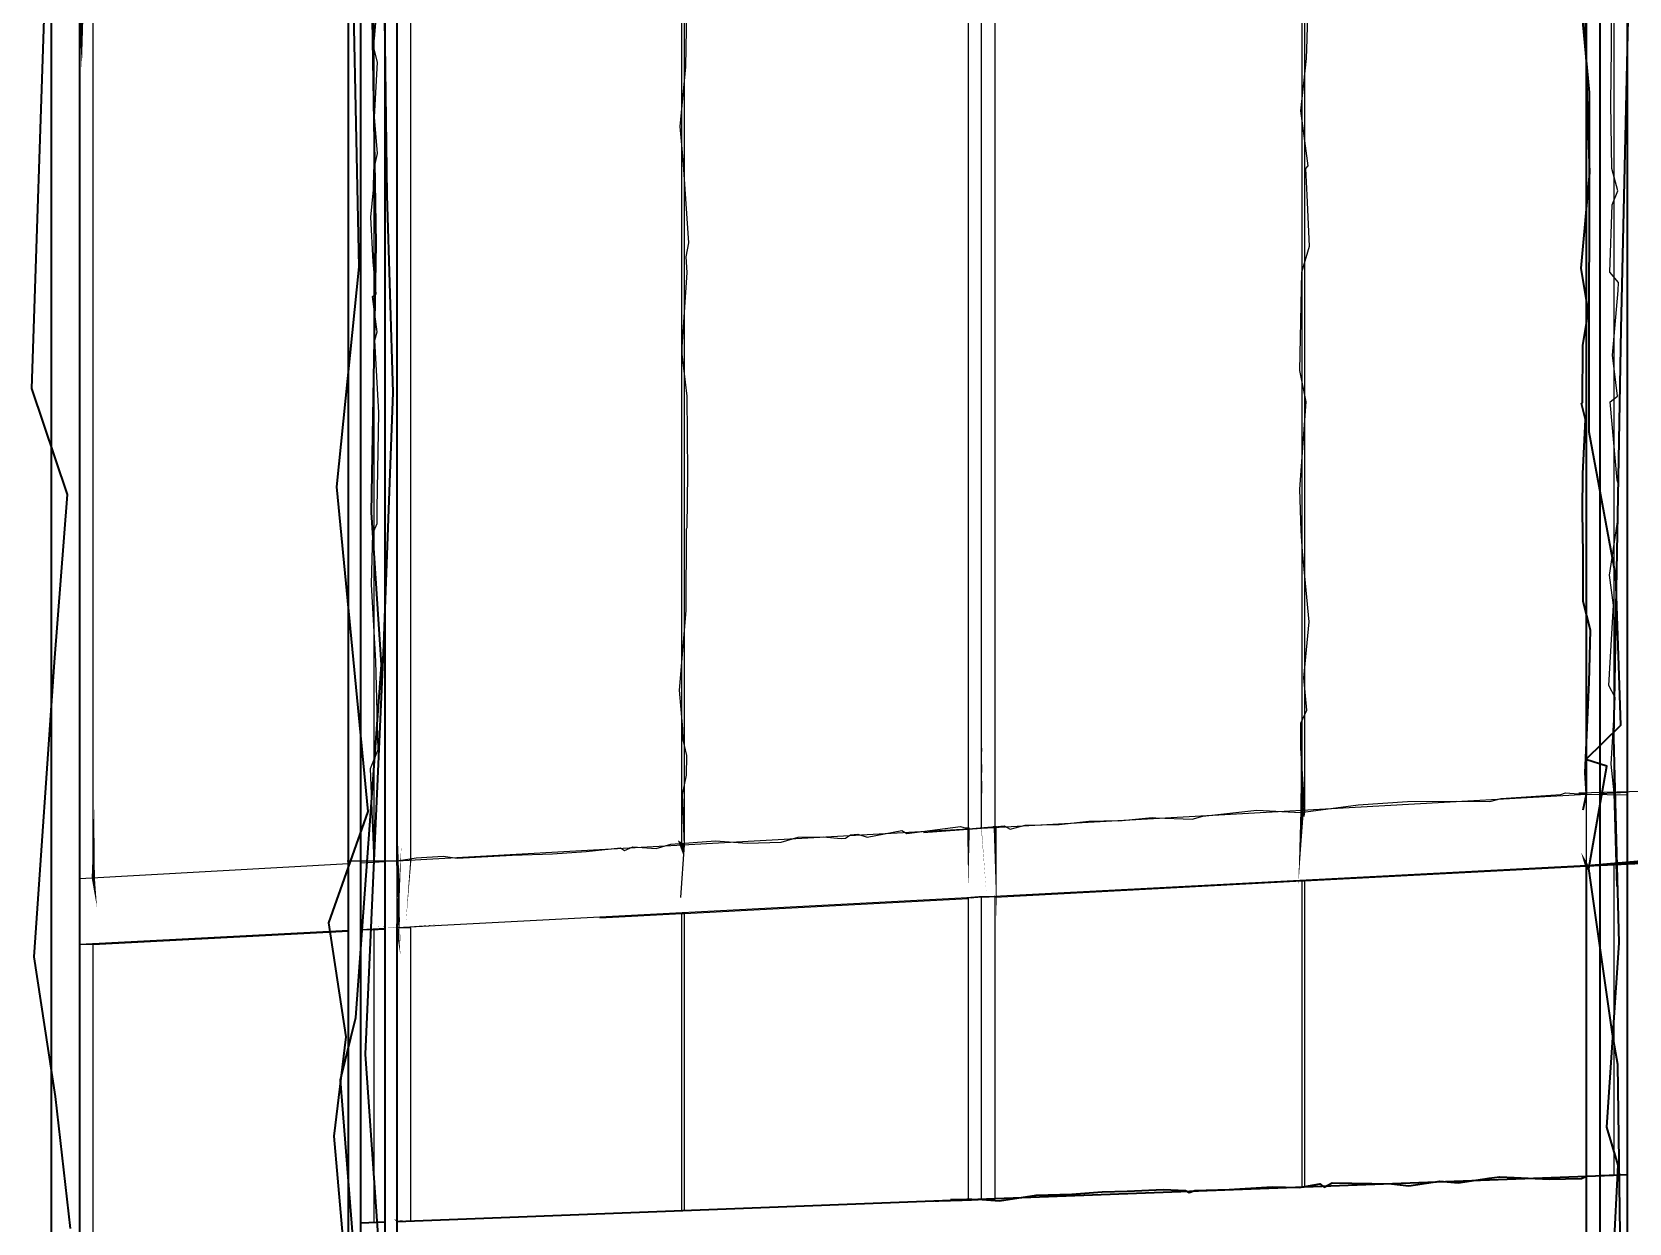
# Model space of a CAD drawing. Header units: inches. Extents: x -877 to 882, y -418 to 410.
# Drawn here: x -742.9 to -670.1, y -60.2 to -5.9 of the extents above; entities that cross this region are included whole.
import ezdxf

# ---------------------------------------------------------------- set-up
doc = ezdxf.new("R2010")
doc.units = ezdxf.units.IN
doc.header["$LTSCALE"] = 0.5
doc.header["$MEASUREMENT"] = 0
doc.layers.get('0').update_dxf_attribs({"lineweight": 18})
for name, color, linetype, lineweight in [('A-Glaz-Curt', 52, 'Continuous', 35), ('A-Glaz-Curt-Unit', 51, 'Continuous', 25), ('A-Wall', 113, 'Continuous', 35)]:
    doc.layers.add(name, color=color, linetype=linetype, lineweight=lineweight)

# ---------------------------------------------------------------- blocks, each defined once
blk = doc.blocks.new('*U12')
at = {"color": 7, "linetype": 'Continuous', "lineweight": -3}
for p, q in [((-725.666, -43.69), (-725.666, 1.303)), ((-740.141, -44.499), (-740.141, -0.209)), ((-672.068, -43.917), (-672.068, -40.693)), ((-672.068, -40.693), (-672.068, -40.693)), ((-700.24, -42.268), (-700.239, -42.268)), ((-684.908, -44.638), (-672.069, -43.963)), ((-672.069, -43.918), (-672.068, -43.918)), ((-672.068, -43.918), (-672.068, -43.917)), ((-685.029, -44.644), (-684.908, -44.638)), ((-684.908, -44.638), (-684.908, -44.638)), ((-700.24, -45.4), (-699.706, -45.372)), ((-700.24, -45.4), (-700.24, -45.4)), ((-717.047, -46.328), (-713.306, -46.131)), ((-713.306, -46.131), (-713.192, -46.125)), ((-727.334, -46.869), (-727.149, -46.859)), ((-727.149, -46.859), (-726.837, -46.843)), ((-726.28, -46.771), (-725.666, -46.781)), ((-726.28, -46.771), (-726.28, -46.771)), ((-725.666, -60.151), (-725.666, -46.781)), ((-740.141, -60.703), (-740.141, -47.542)), ((-700.239, -59.181), (-699.81, -59.165)), ((-700.239, -59.181), (-700.239, -59.181))]:
    blk.add_line(p, q, dxfattribs=at)
at = {"layer": 'A-Glaz-Curt', "color": 143, "linetype": 'Continuous', "lineweight": 35}
for p, q in [((-670.194, -195.183), (-670.194, 189.608)), ((-671.446, -195.056), (-671.446, 189.244)), ((-742.043, -189.39), (-742.043, 175.94)), ((-728.502, -189.266), (-728.502, 172.683)), ((-727.948, -189.323), (-727.948, 172.843)), ((-726.837, -189.435), (-726.837, 173.166)), ((-672.069, -40.693), (-672.069, 6.991)), ((-726.28, -43.724), (-726.28, 1.323)), ((-740.75, -188.024), (-740.75, -0.189)), ((-672.069, -94.585), (-672.069, -43.918)), ((-726.28, -94.636), (-726.28, -46.771)), ((-699.81, -59.165), (-672.069, -58.106)), ((-672.069, -65.845), (-672.069, -58.106)), ((-672.069, -58.106), (-672.069, -58.106)), ((-671.445, -58.082), (-671.029, -58.067)), ((-671.445, -65.827), (-671.445, -58.082)), ((-671.029, -58.067), (-670.612, -58.051)), ((-670.612, -58.051), (-670.194, -58.035)), ((-670.194, -65.789), (-670.194, -58.035)), ((-670.194, -58.035), (-670.194, -58.035)), ((-726.28, -60.175), (-700.24, -59.181)), ((-727.948, -60.238), (-726.837, -60.196))]:
    blk.add_line(p, q, dxfattribs=at)
at = {"layer": 'A-Glaz-Curt-Unit', "color": 141, "linetype": 'Continuous', "lineweight": 25}
for p, q in [((-670.805, -40.623), (-670.805, 7.034)), ((-699.024, -42.2), (-699.024, 4.086)), ((-727.334, -43.783), (-727.334, 1.129)), ((-670.805, -43.896), (-670.194, -43.864)), ((-670.805, -58.058), (-670.805, -43.896)), ((-699.024, -45.38), (-685.029, -44.644)), ((-713.192, -46.125), (-700.24, -45.444)), ((-699.024, -59.135), (-699.024, -45.38)), ((-740.141, -47.542), (-728.502, -46.93)), ((-727.334, -60.215), (-727.334, -46.869)), ((-727.334, -46.869), (-727.334, -46.869))]:
    blk.add_line(p, q, dxfattribs=at)
at = {"layer": 'A-Glaz-Curt-Unit', "color": 143, "linetype": 'Continuous', "lineweight": 25}
for p, q in [((-685.029, -41.418), (-685.029, 5.548)), ((-684.908, -41.411), (-684.908, 5.561)), ((-700.24, -42.268), (-700.24, 4.046)), ((-699.651, -42.235), (-699.651, 4.108)), ((-713.306, -42.999), (-713.306, 2.594)), ((-713.192, -42.993), (-713.192, 2.606)), ((-699.65, -42.235), (-672.069, -40.693)), ((-672.069, -43.918), (-672.069, -40.693)), ((-672.069, -40.693), (-672.068, -40.693)), ((-671.444, -40.658), (-670.194, -40.588)), ((-671.444, -43.885), (-671.444, -40.658)), ((-726.281, -43.724), (-700.239, -42.268)), ((-700.24, -42.268), (-699.651, -42.235)), ((-699.651, -42.235), (-699.65, -42.235)), ((-740.75, -44.533), (-728.502, -43.849)), ((-727.948, -43.818), (-726.837, -43.756)), ((-726.281, -46.771), (-726.281, -43.724)), ((-699.65, -45.369), (-672.069, -43.918)), ((-672.069, -43.918), (-672.068, -43.918)), ((-671.444, -43.885), (-670.194, -43.819)), ((-671.444, -43.885), (-670.805, -43.896)), ((-685.029, -58.601), (-685.029, -44.644)), ((-684.908, -58.596), (-684.908, -44.638)), ((-726.281, -46.771), (-699.706, -45.372)), ((-700.24, -45.4), (-699.651, -45.369)), ((-700.24, -59.181), (-700.24, -45.4)), ((-699.651, -59.159), (-699.651, -45.369)), ((-699.651, -45.369), (-699.65, -45.369)), ((-713.306, -59.68), (-713.306, -46.131)), ((-713.192, -59.675), (-713.192, -46.125)), ((-740.75, -47.532), (-728.502, -46.888)), ((-727.948, -46.859), (-726.837, -46.8)), ((-727.948, -46.859), (-727.334, -46.869)), ((-726.281, -46.771), (-726.28, -46.771)), ((-740.75, -47.532), (-740.141, -47.542)), ((-700.24, -59.181), (-699.651, -59.159)), ((-700.24, -59.181), (-700.239, -59.181)), ((-699.651, -59.159), (-699.65, -59.159))]:
    blk.add_line(p, q, dxfattribs=at)
blk = doc.blocks.new('New Napkin Sketch')
at = {"layer": 'A-Wall', "color": 143, "linetype": 'Continuous', "lineweight": 25}
for p, q in [((-672.069, -43.918), (-672.069, -40.693)), ((-672.069, -40.693), (-672.068, -40.693)), ((-671.444, -40.658), (-670.194, -40.588)), ((-671.444, -43.885), (-671.444, -40.658)), ((-700.24, -42.268), (-699.651, -42.235)), ((-699.651, -42.235), (-699.65, -42.235)), ((-740.75, -44.533), (-728.502, -43.849)), ((-727.948, -43.818), (-726.837, -43.756)), ((-726.281, -46.771), (-726.281, -43.724)), ((-672.069, -43.918), (-672.068, -43.918)), ((-671.444, -43.885), (-670.194, -43.819)), ((-671.444, -43.885), (-670.805, -43.896)), ((-685.029, -58.601), (-685.029, -44.644)), ((-684.908, -58.596), (-684.908, -44.638)), ((-700.24, -45.4), (-699.651, -45.369)), ((-700.24, -59.181), (-700.24, -45.4)), ((-699.651, -59.159), (-699.651, -45.369)), ((-699.651, -45.369), (-699.65, -45.369)), ((-713.306, -59.68), (-713.306, -46.131)), ((-713.192, -59.675), (-713.192, -46.125)), ((-740.75, -47.532), (-728.502, -46.888)), ((-727.948, -46.859), (-726.837, -46.8)), ((-727.948, -46.859), (-727.334, -46.869)), ((-726.281, -46.771), (-726.28, -46.771)), ((-740.75, -47.532), (-740.141, -47.542)), ((-700.24, -59.181), (-699.651, -59.159)), ((-700.24, -59.181), (-700.239, -59.181)), ((-699.651, -59.159), (-699.65, -59.159))]:
    blk.add_line(p, q, dxfattribs=at)
at = {"layer": 'A-Wall', "color": 7, "linetype": 'Continuous', "lineweight": -3}
for p, q in [((-672.068, -43.917), (-672.068, -40.693)), ((-672.068, -40.693), (-672.068, -40.693)), ((-700.24, -42.268), (-700.239, -42.268)), ((-684.908, -44.638), (-672.069, -43.963)), ((-672.069, -43.918), (-672.068, -43.918)), ((-672.068, -43.918), (-672.068, -43.917)), ((-685.029, -44.644), (-684.908, -44.638)), ((-684.908, -44.638), (-684.908, -44.638)), ((-700.24, -45.4), (-699.706, -45.372)), ((-700.24, -45.4), (-700.24, -45.4)), ((-717.047, -46.328), (-713.306, -46.131)), ((-713.306, -46.131), (-713.192, -46.125)), ((-727.334, -46.869), (-727.149, -46.859)), ((-727.149, -46.859), (-726.837, -46.843)), ((-726.28, -46.771), (-725.666, -46.781)), ((-726.28, -46.771), (-726.28, -46.771)), ((-725.666, -60.151), (-725.666, -46.781)), ((-740.141, -60.703), (-740.141, -47.542)), ((-700.239, -59.181), (-699.81, -59.165)), ((-700.239, -59.181), (-700.239, -59.181))]:
    blk.add_line(p, q, dxfattribs=at)
at = {"layer": 'A-Wall', "color": 141, "linetype": 'Continuous', "lineweight": 25}
for p, q in [((-670.805, -43.896), (-670.194, -43.864)), ((-670.805, -58.058), (-670.805, -43.896)), ((-699.024, -45.38), (-685.029, -44.644)), ((-713.192, -46.125), (-700.24, -45.444)), ((-699.024, -59.135), (-699.024, -45.38)), ((-740.141, -47.542), (-728.502, -46.93)), ((-727.334, -60.215), (-727.334, -46.869)), ((-727.334, -46.869), (-727.334, -46.869))]:
    blk.add_line(p, q, dxfattribs=at)
at = {"layer": 'A-Wall', "color": 143, "linetype": 'Continuous', "lineweight": 35}
for p, q in [((-672.069, -65.845), (-672.069, -58.106)), ((-672.069, -58.106), (-672.069, -58.106)), ((-671.445, -58.082), (-671.029, -58.067)), ((-671.445, -65.827), (-671.445, -58.082)), ((-671.029, -58.067), (-670.612, -58.051)), ((-670.612, -58.051), (-670.194, -58.035)), ((-670.194, -65.789), (-670.194, -58.035)), ((-670.194, -58.035), (-670.194, -58.035)), ((-727.948, -60.238), (-726.837, -60.196))]:
    blk.add_line(p, q, dxfattribs=at)
at = {"layer": 'A-Wall', "color": 143, "linetype": 'Continuous', "lineweight": 35, "extrusion": (0, 0, -1)}
for points in [[(670.814, -61.506), (670.622, -57.609), (671.134, -55.879), (670.568, -47.465), (670.817, -38.118), (670.487, -19.48), (670.066, -1.292), (670.762, 2.384), (670.764, 7.362), (670.471, 19.391), (670.88, 20.732), (669.395, 26.433), (669.599, 33.533), (670.454, 40.019), (670.491, 46.123), (670.383, 58.772)], [(670.535, -60.726), (670.636, -53.022), (670.88, -51.637), (671.953, -44.074), (671.144, -39.406), (672.095, -39.112), (670.505, -37.532), (670.728, -30.738), (671.947, -24.169), (671.932, -8.684), (672.278, -4.949), (671.621, 0.919), (672.216, 10.903), (672.017, 14.367), (670.854, 31.864), (670.693, 40.205), (671.192, 48.277), (670.559, 62.104)], [(726.748, -66.671), (727.737, -52.552), (726.895, -33.874), (726.477, -22.359), (726.743, -13.373), (726.916, -0.694), (726.971, 16.989), (726.453, 20.73), (727.449, 29.52), (726.029, 48.204), (726.833, 61.832)], [(741.179, -60.492), (741.86, -54.473), (742.832, -48.099), (741.915, -34.66), (741.319, -27.021), (742.938, -22.179), (742.317, -3.502), (742.555, 9.113), (742.313, 24.501), (741.371, 37.758), (741.141, 47.522), (741.115, 61.89)], [(727.407, -72.183), (728.864, -53.717), (728.179, -50.877), (727, -34.791), (727.461, -27.846), (727.252, -15.592), (727.46, -2.56), (727.76, 7.969), (728.908, 22.121), (727.077, 22.875), (727.136, 29.083), (727.744, 31.406), (727.493, 48.773), (727.68, 56.058)], [(728.328, -65.861), (729.153, -56.284), (728.611, -51.759), (729.397, -46.561), (727.609, -41.482), (729.036, -26.662), (728.022, -16.639), (728.394, 1.536), (727.96, 1.623), (728.85, 6.141), (728.726, 24.152), (728.499, 24.851), (728.86, 28.435), (728.586, 40.555), (728.756, 56.43)], [(672.216, -41.399), (672.069, -40.693), (672.126, -39.721), (671.94, -35.572), (671.876, -33.203), (672.22, -31.896), (672.212, -29.756), (672.239, -27.793), (672.224, -26.076), (672.111, -23.597), (672.293, -22.866), (672.241, -22.81), (672.238, -20.23), (672.055, -19.107), (671.988, -18.63), (672.306, -16.695), (671.913, -12.336), (672.018, -9.395), (672.129, -4.945)], [(701.065, -59.168), (699.81, -59.165), (698.828, -59.241), (697.147, -58.977), (695.533, -58.934), (694.141, -58.818), (693.002, -58.798), (691.355, -58.72), (690.346, -58.77), (690.184, -58.861), (689.928, -58.76), (688.358, -58.723), (686.392, -58.599), (685.166, -58.628), (684.218, -58.461), (684.031, -58.616), (683.659, -58.415), (680.957, -58.466), (680.167, -58.549), (678.75, -58.34), (677.912, -58.419), (676.497, -58.198), (676.023, -58.138), (673.747, -58.243), (672.297, -58.218), (672.069, -58.106), (670.834, -58.062)]]:
    blk.add_lwpolyline(points, dxfattribs=at)
for points in [[(741.102, -69.211, 0, 0, 0), (741.224, -56.136, 0, 0, 0), (740.121, -52.954, 0, 0, 0), (740.696, -35.651, 0, 0, 0), (741.124, -22.082, 0, 0, 0), (740.662, -7.558, 0, 0.614, 0), (740.75, -0.189, 0.614, 0, 0), (741.406, 9.65, 0, 0, 0)], [(726.142, -47.539, 0, 0.129, 0), (726.28, -43.724, 0.129, 0, 0), (726.306, -41.386, 0, 0, 0), (726.109, -38.806, 0, 0, 0), (726.215, -37.666, 0, 0, 0), (726.376, -35.072, 0, 0, 0), (726.111, -33.875, 0, 0, 0), (726.178, -32.616, 0, 0, 0), (726.182, -30.558, 0, 0, 0), (726.155, -27.996, 0, 0, 0), (726.289, -24.267, 0, 0, 0), (726.355, -20.616, 0, 0, 0), (726.085, -16.434, 0, 0, 0), (726.125, -15.782, 0, 0, 0), (726.398, -12.56, 0, 0, 0), (726.239, -10.542, 0, 0, 0), (726.461, -8.411, 0, 0, 0), (726.199, -4.464, 0, 0, 0), (726.255, -0.156, 0, 0.0449, 0), (726.28, 1.323, 0.0449, 0, 0), (726.24, 5.729, 0, 0, 0)], [(726.254, -61.805, 0, 0, 0), (726.35, -60.064, 0, 0, 0), (726.357, -56.916, 0, 0, 0), (726.212, -55.915, 0, 0, 0), (726.417, -52.861, 0, 0, 0), (726.476, -51.011, 0, 0, 0), (726.219, -48.646, 0, 0, 0), (726.436, -48.334, 0, 0, 0), (726.138, -48.043, 0, 0.13, 0), (726.28, -46.771, 0.13, 0, 0), (726.099, -43.066, 0, 0, 0)], [(671.967, -64.41, 0, 0, 0), (672.287, -59.986, 0, 0, 0), (672.185, -58.666, 0, 0, 0), (671.91, -55.931, 0, 0, 0), (671.958, -54.307, 0, 0, 0), (671.833, -54.01, 0, 0, 0), (672.272, -49.851, 0, 0, 0), (672.012, -49.332, 0, 0, 0), (671.891, -45.73, 0, 0, 0), (671.868, -44.346, 0, 0.153, 0), (672.069, -43.918, 0.153, 0, 0), (672.31, -43.347, 0, 0, 0)], [(726.43, -60.062, 0, 0.0785, 0), (726.28, -60.175, 0.0785, 0, 0), (726.018, -60.125, 0, 0, 0), (723.529, -59.986, 0, 0, 0), (722.401, -59.933, 0, 0, 0), (720.708, -60.082, 0, 0, 0), (720.091, -60.03, 0, 0, 0), (718.777, -59.814, 0, 0, 0), (717.518, -59.832, 0, 0, 0), (716.913, -59.874, 0, 0, 0), (716.61, -59.707, 0, 0, 0), (715.086, -59.712, 0, 0, 0), (714.811, -59.627, 0, 0, 0), (712.262, -59.706, 0, 0, 0), (710.017, -59.662, 0, 0, 0), (708.349, -59.52, 0, 0, 0), (708.045, -59.608, 0, 0, 0), (706.203, -59.503, 0, 0, 0), (704.246, -59.427, 0, 0, 0), (701.855, -59.288, 0, 0.122, 0), (700.24, -59.181, 0.122, 0, 0), (699.052, -59.183, 0, 0, 0)]]:
    blk.add_lwpolyline(points, format="xyseb", dxfattribs=at)
at = {"layer": 'A-Wall', "color": 143, "linetype": 'Continuous', "lineweight": 25, "extrusion": (0, 0, -1)}
for points in [[(685.199, -44.809, 0, 0.163, 0), (685.029, -41.418, 0.163, 0, 0), (685.079, -38.055, 0, 0, 0), (685.14, -36.806, 0, 0, 0), (684.977, -36.103, 0, 0, 0), (684.95, -31.965, 0, 0, 0), (685.149, -31.786, 0, 0, 0), (684.93, -29.119, 0, 0, 0), (685.124, -24.445, 0, 0, 0), (684.907, -23.012, 0, 0, 0), (685.028, -18.531, 0, 0, 0), (684.923, -15.728, 0, 0, 0), (684.936, -14.159, 0, 0, 0), (685.212, -13.23, 0, 0, 0), (685.219, -9.301, 0, 0, 0), (685.17, -6.687, 0, 0, 0), (684.889, -3.577, 0, 0, 0), (685.029, 1.11, 0, 0, 0), (685.068, 3.094, 0, 0, 0), (684.797, 3.961, 0, 0.082, 0), (685.029, 5.548, 0.082, 0, 0), (685.209, 9.698, 0, 0, 0)], [(699.425, -45.199, 0, 0.0181, 0), (699.651, -42.235, 0.0181, 0, 0), (699.573, -37.933, 0, 0, 0), (699.735, -36.086, 0, 0, 0), (699.742, -31.738, 0, 0, 0), (699.844, -28.005, 0, 0, 0), (699.791, -28.002, 0, 0, 0), (699.518, -24.179, 0, 0, 0), (699.699, -19.709, 0, 0, 0), (699.747, -16.997, 0, 0, 0), (699.523, -15.352, 0, 0, 0), (699.685, -14.789, 0, 0, 0), (699.779, -13.368, 0, 0, 0), (699.721, -13.176, 0, 0, 0), (699.531, -9.398, 0, 0, 0), (699.688, -9.292, 0, 0, 0), (699.846, -7.178, 0, 0, 0), (699.521, -4.647, 0, 0, 0), (699.667, -3.565, 0, 0, 0), (699.723, 0.001, 0, 0, 0), (699.625, 3.286, 0, 0.0801, 0), (699.651, 4.108, 0.0801, 0, 0), (699.453, 6.646, 0, 0, 0)], [(700.251, -44.946, 0, 0.12, 0), (700.24, -42.268, 0.12, 0, 0), (700.412, -42.193, 0, 0, 0), (700.132, -38.308, 0, 0, 0), (700.303, -35.075, 0, 0, 0), (700.154, -32.777, 0, 0, 0), (700.419, -28.662, 0, 0, 0), (700.275, -24.912, 0, 0, 0), (700.33, -23.544, 0, 0, 0), (700.302, -21.253, 0, 0, 0), (700.411, -18.959, 0, 0, 0), (700.048, -14.412, 0, 0, 0), (700.174, -12.029, 0, 0, 0), (700.129, -7.916, 0, 0, 0), (700.406, -6.409, 0, 0, 0), (700.099, -3.017, 0, 0, 0), (700.421, -0.519, 0, 0, 0), (700.139, 1.469, 0, 0, 0), (700.418, 1.834, 0, 0.0299, 0), (700.24, 4.046, 0.0299, 0, 0), (700.059, 6.368, 0, 0, 0)], [(713.219, -43.529, 0, 0.213, 0), (713.306, -42.999, 0.213, 0, 0), (713.493, -42.791, 0, 0, 0), (713.13, -40.306, 0, 0, 0), (713.463, -40.208, 0, 0, 0), (713.405, -39.841, 0, 0, 0), (713.197, -35.796, 0, 0, 0), (713.208, -33.01, 0, 0, 0), (713.512, -32.154, 0, 0, 0), (713.083, -32.138, 0, 0, 0), (713.364, -30.212, 0, 0, 0), (713.362, -25.723, 0, 0, 0), (713.336, -24.782, 0, 0, 0), (713.257, -20.956, 0, 0, 0), (713.103, -17.157, 0, 0, 0), (713.239, -13.886, 0, 0, 0), (713.321, -12.672, 0, 0, 0), (713.464, -8.919, 0, 0, 0), (713.461, -8.477, 0, 0, 0), (713.121, -7.244, 0, 0, 0), (713.308, -4.993, 0, 0, 0)], [(674.431, -44.118, 0, 0.185, 0), (669.528, -43.786, 0.185, 0, 0)], [(701.212, -45.458, 0, 0.0817, 0), (699.65, -45.369, 0.0817, 0, 0), (698.297, -45.371, 0, 0, 0), (698.015, -45.338, 0, 0, 0), (696.785, -45.124, 0, 0, 0), (695.529, -45.056, 0, 0, 0), (693.755, -44.965, 0, 0, 0), (692.36, -45.06, 0, 0, 0), (689.691, -44.902, 0, 0, 0), (688.9, -44.91, 0, 0, 0), (687.362, -44.612, 0, 0, 0), (684.839, -44.689, 0, 0, 0), (684.425, -44.69, 0, 0, 0), (681.935, -44.311, 0, 0, 0), (680.396, -44.359, 0, 0, 0), (680.15, -44.267, 0, 0, 0), (678.319, -44.261, 0, 0, 0), (677.117, -44.083, 0, 0, 0), (675.461, -44.147, 0, 0, 0), (675.384, -44.001, 0, 0, 0), (674.185, -43.997, 0, 0, 0), (672.581, -44.028, 0, 0, 0), (672.104, -44.008, 0, 0.0774, 0), (672.069, -43.918, 0.0774, 0, 0), (671.86, -43.959, 0, 0, 0)], [(727.234, -46.717, 0, 0.0197, 0), (726.281, -46.771, 0.0197, 0, 0), (724.213, -46.617, 0, 0, 0), (722.144, -46.617, 0, 0, 0), (720.905, -46.594, 0, 0, 0), (720.226, -46.419, 0, 0, 0), (719.077, -46.364, 0, 0, 0), (716.792, -46.247, 0, 0, 0), (714.213, -46.165, 0, 0, 0), (713.799, -46.184, 0, 0, 0), (711.229, -45.864, 0, 0, 0), (709.227, -45.96, 0, 0, 0), (707.065, -45.64, 0, 0, 0), (705.901, -45.642, 0, 0, 0), (705.799, -45.818, 0, 0, 0), (704.737, -45.545, 0, 0, 0), (703.687, -45.452, 0, 0, 0), (702.633, -45.544, 0, 0, 0), (700.988, -45.481, 0, 0, 0), (700.391, -45.48, 0, 0.0455, 0), (699.706, -45.372, 0.0455, 0, 0), (699.268, -45.328, 0, 0, 0)]]:
    blk.add_lwpolyline(points, format="xyseb", dxfattribs=at)
for points in [[(684.94, -41.7), (684.908, -41.411), (685.091, -38.591), (685.095, -37.444), (684.821, -36.852), (684.949, -35.375), (684.704, -32.823), (685.007, -29.618), (685.077, -28.67), (685.133, -26.771), (684.842, -22.796), (685.138, -21.366), (685.043, -16.884), (684.686, -15.698), (684.798, -13.366), (684.863, -12.155), (684.758, -12.029), (685.091, -9.524), (684.823, -7.132), (684.796, -6.255), (684.713, -2.556)], [(713.349, -45.404), (713.192, -42.993), (713.279, -40.7), (713.099, -39.813), (713.082, -38.922), (713.241, -38.214), (713.265, -37.7), (713.41, -35.947), (713.118, -32.308), (713.098, -28.588), (713.064, -28.529), (713.04, -26.061), (713.063, -22.528), (713.295, -20.619), (713.292, -20.289), (713.073, -16.899), (713.111, -16.176), (712.988, -15.536), (713.251, -11.756), (713.379, -10.236), (713.124, -7.515), (713.044, -3.198)], [(672.408, -40.623), (669.528, -40.553)], [(702.294, -42.441), (699.65, -42.235), (698.617, -42.124), (698.347, -42.277), (697.651, -42.093), (696.109, -42.077), (694.758, -41.92), (693.39, -41.89), (693.385, -41.91), (691.872, -41.746), (691.704, -41.768), (690.046, -41.83), (689.563, -41.687), (687.088, -41.416), (685.084, -41.53), (682.473, -41.169), (680.223, -41.022), (677.979, -41.01), (676.476, -41.028), (675.959, -40.884), (673.238, -40.697), (673.028, -40.622), (672.624, -40.662), (672.079, -40.672), (672.069, -40.693), (670.182, -40.711)], [(728.561, -43.722), (726.281, -43.724), (725.414, -43.592), (724.191, -43.515), (723.558, -43.609), (721.038, -43.468), (719.211, -43.414), (717.671, -43.303), (716.104, -43.137), (715.925, -43.261), (715.544, -43.086), (714.477, -43.164), (713.812, -42.961), (711.771, -42.821), (710.335, -42.924), (708.776, -42.869), (708.012, -42.642), (706.867, -42.629), (706.042, -42.703), (705.85, -42.694), (705.625, -42.545), (705.291, -42.504), (704.865, -42.642), (703.282, -42.35), (703.045, -42.474), (700.6, -42.159), (700.239, -42.268), (699.198, -42.176)]]:
    blk.add_lwpolyline(points, dxfattribs=at)
at = {"layer": 'A-Wall', "color": 141, "linetype": 'Continuous', "lineweight": 25, "extrusion": (0, 0, -1)}
for points in [[(670.688, -44.896), (670.805, -40.623), (670.933, -39.32), (670.762, -36.276), (671.039, -35.733), (670.832, -32.066), (671.016, -30.693), (670.628, -28.062), (670.605, -26.545), (670.668, -26.371), (670.979, -22.795), (670.648, -22.529), (670.886, -20.667), (670.616, -17.717), (670.61, -17.348), (670.993, -16.871), (670.895, -13.812), (670.638, -13.172), (670.904, -12.156), (670.954, -9.184), (670.928, -6.666), (670.904, -3.039)], [(727.425, -46.087), (727.334, -43.783), (727.505, -39.516), (727.154, -38.653), (727.263, -34.619), (727.458, -31.123), (727.395, -28.797), (727.192, -28.334), (727.2, -27.664), (727.125, -23.298), (727.299, -19.985), (727.193, -19.596), (727.41, -17.985), (727.243, -17.866), (727.385, -16.408), (727.491, -14.367), (727.367, -13.124), (727.345, -12.229), (727.19, -11.464), (727.328, -9.806), (727.179, -7.294), (727.373, -6.592), (727.319, -6.217), (727.131, -4.025)]]:
    blk.add_lwpolyline(points, dxfattribs=at)
blk.add_lwpolyline([(698.951, -46.6, 0, 0.138, 0), (699.024, -42.2, 0.138, 0, 0), (699.158, -42.149, 0, 0, 0), (698.962, -39.164, 0, 0, 0), (698.861, -37.958, 0, 0, 0), (699.007, -37.806, 0, 0, 0), (698.934, -36.739, 0, 0, 0), (698.843, -33.018, 0, 0, 0), (699.13, -31.245, 0, 0, 0), (698.984, -28.989, 0, 0, 0), (699.075, -25.449, 0, 0, 0), (699.074, -25.43, 0, 0, 0), (698.979, -24.483, 0, 0, 0), (698.81, -21.2, 0, 0, 0), (699.249, -16.753, 0, 0, 0), (698.823, -14.612, 0, 0, 0), (698.88, -11.854, 0, 0, 0), (699.177, -8.363, 0, 0, 0), (699.136, -6.69, 0, 0, 0), (698.899, -4.752, 0, 0, 0), (698.971, -0.702, 0, 0, 0), (698.812, 3.779, 0, 0.0654, 0), (699.024, 4.086, 0.0654, 0, 0), (698.827, 5.221, 0, 0, 0)], format="xyseb", dxfattribs=at)
at = {"layer": 'A-Wall', "color": 7, "linetype": 'Continuous', "lineweight": -3, "extrusion": (0, 0, -1)}
for points in [[(725.887, -46.524, 0, 0.0547, 0), (725.666, -43.69, 0.0547, 0, 0), (725.578, -43.588, 0, 0, 0), (725.696, -40.661, 0, 0, 0), (725.743, -36.801, 0, 0, 0), (725.802, -35.713, 0, 0, 0), (725.492, -31.73, 0, 0, 0), (725.727, -30.878, 0, 0, 0), (725.842, -26.818, 0, 0, 0), (725.801, -25.809, 0, 0, 0), (725.818, -23.925, 0, 0, 0), (725.716, -22.555, 0, 0, 0), (725.712, -20.569, 0, 0, 0), (725.705, -16.314, 0, 0, 0), (725.717, -13.16, 0, 0, 0), (725.542, -10.874, 0, 0, 0), (725.545, -8.742, 0, 0, 0), (725.749, -4.953, 0, 0, 0), (725.508, -1.998, 0, 0, 0), (725.741, -1.086, 0, 0, 0), (725.703, 0.029, 0, 0.0375, 0), (725.666, 1.303, 0.0375, 0, 0), (725.842, 2.524, 0, 0, 0)], [(739.973, -45.858, 0, 0.147, 0), (740.141, -44.499, 0.147, 0, 0), (740.1, -41.354, 0, 0, 0), (740.105, -38.041, 0, 0, 0), (739.948, -34.227, 0, 0, 0), (739.975, -31.175, 0, 0, 0), (739.982, -29.586, 0, 0, 0), (739.942, -27.22, 0, 0, 0), (739.923, -26.478, 0, 0, 0), (740.323, -22.707, 0, 0, 0), (740.356, -20.849, 0, 0, 0), (740.308, -20.605, 0, 0, 0), (740.242, -16.953, 0, 0, 0), (740.123, -15.502, 0, 0, 0), (740.031, -14.601, 0, 0, 0), (740.331, -11.582, 0, 0, 0), (739.965, -10.226, 0, 0, 0), (739.969, -7.688, 0, 0, 0), (740.238, -5.165, 0, 0, 0), (740.28, -0.882, 0, 0.14, 0), (740.141, -0.209, 0.14, 0, 0), (740.038, 1.926, 0, 0, 0)]]:
    blk.add_lwpolyline(points, format="xyseb", dxfattribs=at)

msp = doc.modelspace()

# ---------------------------------------------------------------- block references
msp.add_blockref('New Napkin Sketch', (0, 0))
at = {"color": 7, "linetype": 'Continuous', "lineweight": -3}
msp.add_blockref('*U12', (0, 0), dxfattribs=at)

doc.saveas('drawing.dxf')
